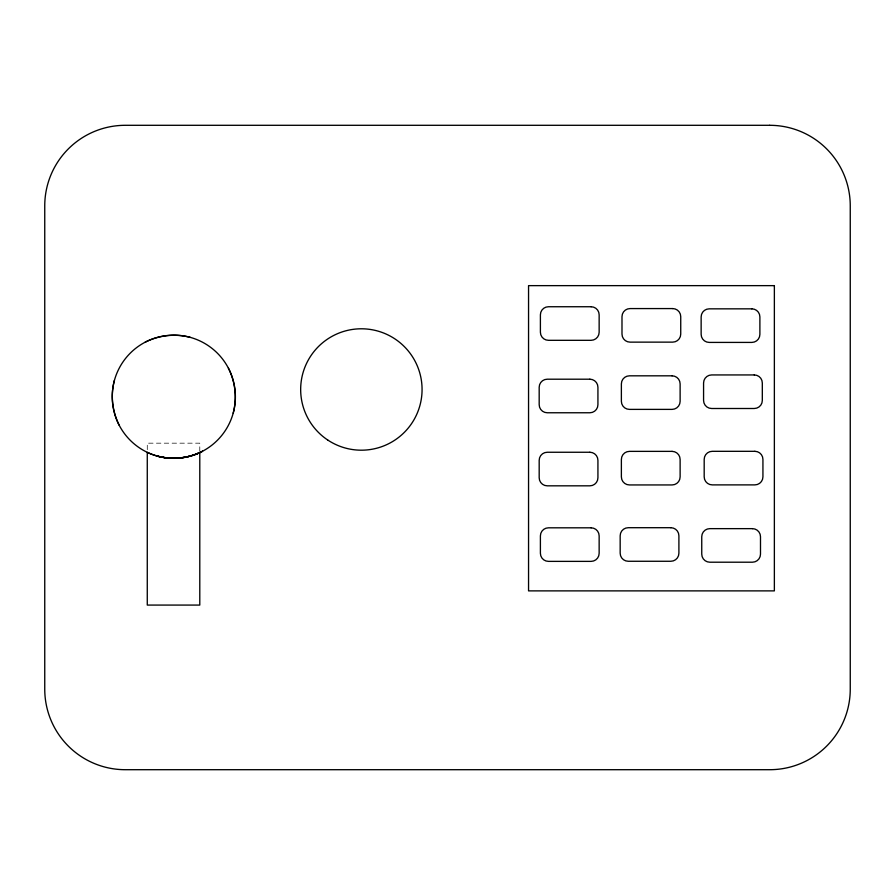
<?xml version="1.0" encoding="UTF-8"?>
<svg xmlns="http://www.w3.org/2000/svg" width="895" height="895" viewBox="0 0 895 895"><rect width="100%" height="100%" fill="white"/><g stroke="black" fill="none" stroke-linecap="round" stroke-linejoin="round"><path stroke-width="0.67" stroke-dasharray="4.47 3.36" d="M199.786 451.259L199.786 443.17L147.272 443.17L147.272 449.715"/><path stroke-width="1.34" d="M114.437 380.286C110.398 395.277 111.998 411.633 119.27 425.382A61.61 61.61 0 0 0 233.192 413.177C237.332 398.23 235.564 381.818 228.359 368.08A61.61 61.61 0 0 0 190.266 337.359C175.308 333.22 158.896 334.976 145.158 342.192A61.61 61.61 0 0 0 114.437 380.286C110.298 395.266 112.345 411.555 119.27 425.382M233.192 413.177C237.141 398.141 235.407 381.941 228.359 368.08M145.158 342.192C159.03 335.133 175.219 333.399 190.266 337.359M202.471 451.281C188.733 458.486 172.321 460.243 157.363 456.114C171.437 459.728 186.54 458.643 199.786 452.601L199.786 605.076L147.272 605.076L147.272 452.344C164.59 460.645 185.433 460.041 202.471 451.281M769.7 125.3L125.3 125.3A80.55 80.55 0 0 0 44.75 205.85L44.75 689.15A80.55 80.55 0 0 0 125.3 769.7L769.7 769.7A80.55 80.55 0 0 0 850.25 689.15L850.25 205.85A80.55 80.55 0 0 0 769.7 125.3M774.365 285.639L528.553 285.639L528.553 590.879L774.365 590.879L774.365 285.639M591.092 306.739L548.456 306.739A8.055 8.055 0 0 0 540.401 314.794L540.401 332.258A8.055 8.055 0 0 0 548.456 340.313L591.092 340.313A8.055 8.055 0 0 0 599.147 332.258L599.147 314.794A8.055 8.055 0 0 0 591.092 306.739M672.682 308.574L630.046 308.574A8.055 8.055 0 0 0 621.991 316.629L621.991 334.081A8.055 8.055 0 0 0 630.046 342.136L672.682 342.136A8.055 8.055 0 0 0 680.737 334.081L680.737 316.629A8.055 8.055 0 0 0 672.682 308.574M751.834 308.842L709.198 308.842A8.055 8.055 0 0 0 701.143 316.897L701.143 334.361A8.055 8.055 0 0 0 709.198 342.416L751.834 342.416A8.055 8.055 0 0 0 759.889 334.361L759.889 316.897A8.055 8.055 0 0 0 751.834 308.842M754.261 374.938L711.626 374.938A8.055 8.055 0 0 0 703.571 382.993L703.571 400.445A8.055 8.055 0 0 0 711.626 408.5L754.261 408.5A8.055 8.055 0 0 0 762.316 400.445L762.316 382.993A8.055 8.055 0 0 0 754.261 374.938M672.067 375.822L629.431 375.822A8.055 8.055 0 0 0 621.376 383.877L621.376 401.329A8.055 8.055 0 0 0 629.431 409.384L672.067 409.384A8.055 8.055 0 0 0 680.122 401.329L680.122 383.877A8.055 8.055 0 0 0 672.067 375.822M589.872 379.2L547.237 379.2A8.055 8.055 0 0 0 539.182 387.255L539.182 404.708A8.055 8.055 0 0 0 547.237 412.763L589.872 412.763A8.055 8.055 0 0 0 597.927 404.708L597.927 387.255A8.055 8.055 0 0 0 589.872 379.2M672.067 451.371L629.431 451.371A8.055 8.055 0 0 0 621.376 459.426L621.376 476.89A8.055 8.055 0 0 0 629.431 484.945L672.067 484.945A8.055 8.055 0 0 0 680.122 476.89L680.122 459.426A8.055 8.055 0 0 0 672.067 451.371M754.877 451.315L712.241 451.315A8.055 8.055 0 0 0 704.186 459.37L704.186 476.834A8.055 8.055 0 0 0 712.241 484.889L754.877 484.889A8.055 8.055 0 0 0 762.932 476.834L762.932 459.37A8.055 8.055 0 0 0 754.877 451.315M589.872 452.255L547.237 452.255A8.055 8.055 0 0 0 539.182 460.31L539.182 477.773A8.055 8.055 0 0 0 547.237 485.828L589.872 485.828A8.055 8.055 0 0 0 597.927 477.773L597.927 460.31A8.055 8.055 0 0 0 589.872 452.255M670.847 527.703L628.223 527.703A8.055 8.055 0 0 0 620.168 535.758L620.168 553.211A8.055 8.055 0 0 0 628.223 561.266L670.847 561.266A8.055 8.055 0 0 0 678.902 553.211L678.902 535.758A8.055 8.055 0 0 0 670.847 527.703M591.092 527.815L548.456 527.815A8.055 8.055 0 0 0 540.401 535.87L540.401 553.323A8.055 8.055 0 0 0 548.456 561.378L591.092 561.378A8.055 8.055 0 0 0 599.147 553.323L599.147 535.87A8.055 8.055 0 0 0 591.092 527.815M752.438 528.643L709.802 528.643A8.055 8.055 0 0 0 701.747 536.698L701.747 554.15A8.055 8.055 0 0 0 709.802 562.205L752.438 562.205A8.055 8.055 0 0 0 760.493 554.15L760.493 536.698A8.055 8.055 0 0 0 752.438 528.643M327.738 440.027A60.703 60.703 0 0 0 421.948 393.341A60.703 60.703 0 0 0 334.417 335.099A60.703 60.703 0 0 0 327.738 440.027"/></g></svg>
